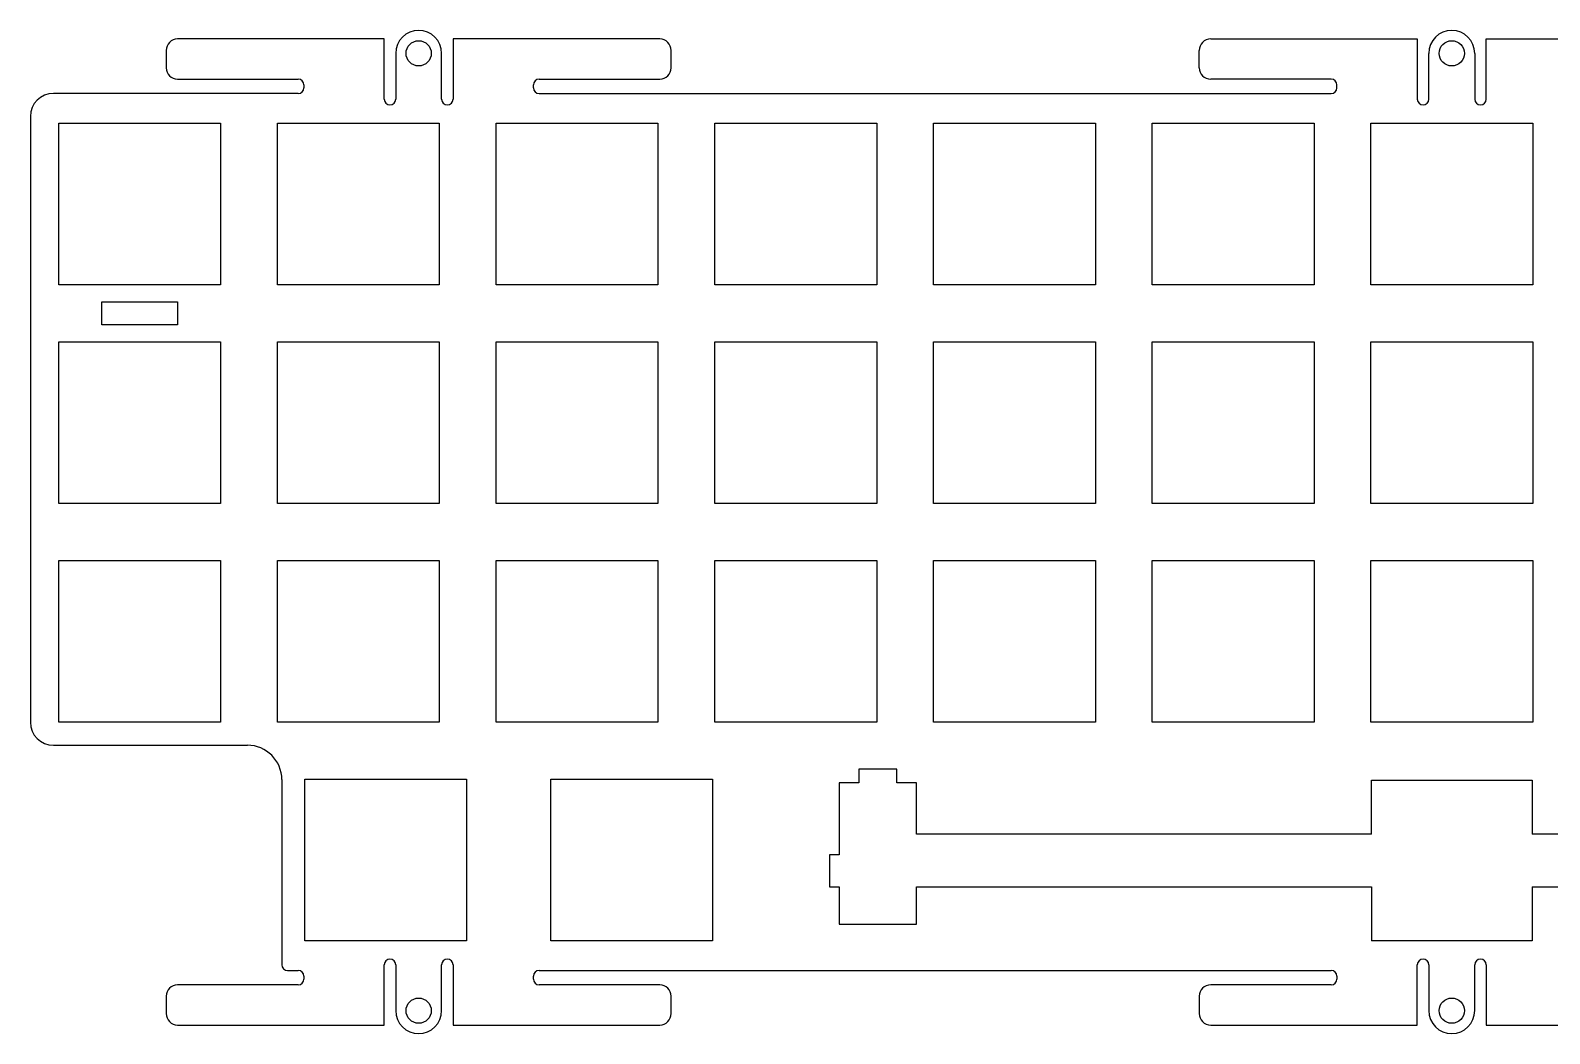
# Model space of a CAD drawing. Header units: millimetres. Extents: x 9 to 256, y 65 to 152.
# Drawn here: x 8.8 to 141.1, y 64.7 to 152.1 of the extents above; entities that cross this region are included whole.
import ezdxf

# ---------------------------------------------------------------- set-up
doc = ezdxf.new("R2010")
doc.units = ezdxf.units.MM
for name, color, linetype in [('Shape11951', 7, 'CONTINUOUS'), ('Shape11952', 7, 'CONTINUOUS'), ('Shape11954', 7, 'CONTINUOUS'), ('Shape11955', 7, 'CONTINUOUS'), ('Shape11957', 7, 'CONTINUOUS'), ('Shape11958', 7, 'CONTINUOUS'), ('Shape11959', 7, 'CONTINUOUS'), ('Shape11960', 7, 'CONTINUOUS'), ('Shape11961', 7, 'CONTINUOUS'), ('Shape11962', 7, 'CONTINUOUS'), ('Shape11963', 7, 'CONTINUOUS'), ('Shape11964', 7, 'CONTINUOUS'), ('Shape11965', 7, 'CONTINUOUS'), ('Shape11966', 7, 'CONTINUOUS'), ('Shape11967', 7, 'CONTINUOUS'), ('Shape11968', 7, 'CONTINUOUS'), ('Shape11969', 7, 'CONTINUOUS'), ('Shape11970', 7, 'CONTINUOUS'), ('Shape11971', 7, 'CONTINUOUS'), ('Shape11972', 7, 'CONTINUOUS'), ('Shape11973', 7, 'CONTINUOUS'), ('Shape11998', 7, 'CONTINUOUS'), ('Shape11999', 7, 'CONTINUOUS'), ('Shape12000', 7, 'CONTINUOUS'), ('Shape12001', 7, 'CONTINUOUS'), ('Shape12002', 7, 'CONTINUOUS'), ('Shape12003', 7, 'CONTINUOUS'), ('Shape12004', 7, 'CONTINUOUS'), ('Shape12005', 7, 'CONTINUOUS'), ('Shape12006', 7, 'CONTINUOUS'), ('Shape12007', 7, 'CONTINUOUS'), ('Shape12008', 7, 'CONTINUOUS'), ('Shape12009', 7, 'CONTINUOUS'), ('Shape12010', 7, 'CONTINUOUS'), ('Shape12011', 7, 'CONTINUOUS'), ('Shape12012', 7, 'CONTINUOUS'), ('Shape12013', 7, 'CONTINUOUS'), ('Shape12014', 7, 'CONTINUOUS'), ('Shape12049', 7, 'CONTINUOUS'), ('Shape12050', 7, 'CONTINUOUS'), ('Shape12051', 7, 'CONTINUOUS'), ('Shape12052', 7, 'CONTINUOUS'), ('Shape12053', 7, 'CONTINUOUS'), ('Shape12054', 7, 'CONTINUOUS'), ('Shape12055', 7, 'CONTINUOUS'), ('Shape12056', 7, 'CONTINUOUS'), ('Shape12057', 7, 'CONTINUOUS'), ('Shape12058', 7, 'CONTINUOUS'), ('Shape12059', 7, 'CONTINUOUS'), ('Shape12060', 7, 'CONTINUOUS'), ('Shape12061', 7, 'CONTINUOUS'), ('Shape12062', 7, 'CONTINUOUS'), ('Shape12063', 7, 'CONTINUOUS'), ('Shape12064', 7, 'CONTINUOUS'), ('Shape12065', 7, 'CONTINUOUS'), ('Shape12066', 7, 'CONTINUOUS'), ('Shape12067', 7, 'CONTINUOUS'), ('Shape12068', 7, 'CONTINUOUS'), ('Shape12069', 7, 'CONTINUOUS'), ('Shape12070', 7, 'CONTINUOUS'), ('Shape12071', 7, 'CONTINUOUS'), ('Shape12072', 7, 'CONTINUOUS'), ('Shape12073', 7, 'CONTINUOUS'), ('Shape12074', 7, 'CONTINUOUS'), ('Shape12088', 7, 'CONTINUOUS'), ('Shape12089', 7, 'CONTINUOUS'), ('Shape12090', 7, 'CONTINUOUS'), ('Shape12091', 7, 'CONTINUOUS'), ('Shape12092', 7, 'CONTINUOUS'), ('Shape12093', 7, 'CONTINUOUS'), ('Shape12094', 7, 'CONTINUOUS'), ('Shape12095', 7, 'CONTINUOUS'), ('Shape12096', 7, 'CONTINUOUS'), ('Shape12097', 7, 'CONTINUOUS'), ('Shape12098', 7, 'CONTINUOUS'), ('Shape12099', 7, 'CONTINUOUS'), ('Shape12100', 7, 'CONTINUOUS'), ('Shape12101', 7, 'CONTINUOUS'), ('Shape12102', 7, 'CONTINUOUS'), ('Shape12103', 7, 'CONTINUOUS'), ('Shape12104', 7, 'CONTINUOUS'), ('Shape12105', 7, 'CONTINUOUS'), ('Shape12106', 7, 'CONTINUOUS'), ('Shape12107', 7, 'CONTINUOUS'), ('Shape12108', 7, 'CONTINUOUS'), ('Shape12109', 7, 'CONTINUOUS'), ('Shape12110', 7, 'CONTINUOUS'), ('Shape12111', 7, 'CONTINUOUS'), ('Shape12112', 7, 'CONTINUOUS'), ('Shape12113', 7, 'CONTINUOUS'), ('Shape12114', 7, 'CONTINUOUS'), ('Shape12115', 7, 'CONTINUOUS'), ('Shape12116', 7, 'CONTINUOUS'), ('Shape12117', 7, 'CONTINUOUS'), ('Shape12118', 7, 'CONTINUOUS'), ('Shape12119', 7, 'CONTINUOUS'), ('Shape12120', 7, 'CONTINUOUS'), ('Shape12121', 7, 'CONTINUOUS'), ('Shape12122', 7, 'CONTINUOUS'), ('Shape12123', 7, 'CONTINUOUS'), ('Shape12124', 7, 'CONTINUOUS'), ('Shape12141', 7, 'CONTINUOUS'), ('Shape12142', 7, 'CONTINUOUS'), ('Shape12143', 7, 'CONTINUOUS'), ('Shape12144', 7, 'CONTINUOUS'), ('Shape12145', 7, 'CONTINUOUS'), ('Shape12146', 7, 'CONTINUOUS'), ('Shape12147', 7, 'CONTINUOUS'), ('Shape12148', 7, 'CONTINUOUS'), ('Shape12149', 7, 'CONTINUOUS'), ('Shape12150', 7, 'CONTINUOUS'), ('Shape12151', 7, 'CONTINUOUS'), ('Shape12152', 7, 'CONTINUOUS'), ('Shape12153', 7, 'CONTINUOUS'), ('Shape12154', 7, 'CONTINUOUS'), ('Shape12155', 7, 'CONTINUOUS'), ('Shape12156', 7, 'CONTINUOUS'), ('Shape12165', 7, 'CONTINUOUS'), ('Shape12166', 7, 'CONTINUOUS'), ('Shape12167', 7, 'CONTINUOUS'), ('Shape12168', 7, 'CONTINUOUS'), ('Shape12169', 7, 'CONTINUOUS'), ('Shape12170', 7, 'CONTINUOUS'), ('Shape12171', 7, 'CONTINUOUS'), ('Shape12172', 7, 'CONTINUOUS'), ('Shape12173', 7, 'CONTINUOUS'), ('Shape12174', 7, 'CONTINUOUS'), ('Shape12175', 7, 'CONTINUOUS'), ('Shape12176', 7, 'CONTINUOUS'), ('Shape12185', 7, 'CONTINUOUS'), ('Shape12186', 7, 'CONTINUOUS'), ('Shape12187', 7, 'CONTINUOUS'), ('Shape12188', 7, 'CONTINUOUS'), ('Shape12201', 7, 'CONTINUOUS'), ('Shape12202', 7, 'CONTINUOUS'), ('Shape12203', 7, 'CONTINUOUS'), ('Shape12204', 7, 'CONTINUOUS'), ('Shape12205', 7, 'CONTINUOUS'), ('Shape12206', 7, 'CONTINUOUS'), ('Shape12207', 7, 'CONTINUOUS'), ('Shape12208', 7, 'CONTINUOUS'), ('Shape12209', 7, 'CONTINUOUS'), ('Shape12210', 7, 'CONTINUOUS'), ('Shape12211', 7, 'CONTINUOUS'), ('Shape12212', 7, 'CONTINUOUS'), ('Shape12213', 7, 'CONTINUOUS'), ('Shape12214', 7, 'CONTINUOUS'), ('Shape12215', 7, 'CONTINUOUS'), ('Shape12216', 7, 'CONTINUOUS'), ('Shape12217', 7, 'CONTINUOUS'), ('Shape12219', 7, 'CONTINUOUS'), ('Shape12220', 7, 'CONTINUOUS'), ('Shape12221', 7, 'CONTINUOUS'), ('Shape12222', 7, 'CONTINUOUS'), ('Shape12223', 7, 'CONTINUOUS'), ('Shape12224', 7, 'CONTINUOUS'), ('Shape12225', 7, 'CONTINUOUS'), ('Shape12226', 7, 'CONTINUOUS'), ('Shape12227', 7, 'CONTINUOUS'), ('Shape12228', 7, 'CONTINUOUS'), ('Shape12229', 7, 'CONTINUOUS'), ('Shape12230', 7, 'CONTINUOUS'), ('Shape12231', 7, 'CONTINUOUS'), ('Shape12232', 7, 'CONTINUOUS'), ('Shape12233', 7, 'CONTINUOUS'), ('Shape12250', 7, 'CONTINUOUS'), ('Shape12251', 7, 'CONTINUOUS'), ('Shape12252', 7, 'CONTINUOUS'), ('Shape12253', 7, 'CONTINUOUS'), ('Shape12254', 7, 'CONTINUOUS'), ('Shape12255', 7, 'CONTINUOUS'), ('Shape12256', 7, 'CONTINUOUS'), ('Shape12257', 7, 'CONTINUOUS'), ('Shape12258', 7, 'CONTINUOUS'), ('Shape12259', 7, 'CONTINUOUS'), ('Shape12260', 7, 'CONTINUOUS'), ('Shape12261', 7, 'CONTINUOUS'), ('Shape12262', 7, 'CONTINUOUS'), ('Shape12263', 7, 'CONTINUOUS'), ('Shape12264', 7, 'CONTINUOUS'), ('Shape12265', 7, 'CONTINUOUS'), ('Shape12274', 7, 'CONTINUOUS'), ('Shape12275', 7, 'CONTINUOUS'), ('Shape12276', 7, 'CONTINUOUS'), ('Shape12277', 7, 'CONTINUOUS'), ('Shape12278', 7, 'CONTINUOUS'), ('Shape12279', 7, 'CONTINUOUS'), ('Shape12280', 7, 'CONTINUOUS'), ('Shape12281', 7, 'CONTINUOUS'), ('Shape12282', 7, 'CONTINUOUS'), ('Shape12283', 7, 'CONTINUOUS'), ('Shape12284', 7, 'CONTINUOUS'), ('Shape12285', 7, 'CONTINUOUS'), ('Shape12302', 7, 'CONTINUOUS'), ('Shape12303', 7, 'CONTINUOUS'), ('Shape12304', 7, 'CONTINUOUS'), ('Shape12305', 7, 'CONTINUOUS'), ('Shape12306', 7, 'CONTINUOUS'), ('Shape12307', 7, 'CONTINUOUS'), ('Shape12308', 7, 'CONTINUOUS'), ('Shape12309', 7, 'CONTINUOUS'), ('Shape12310', 7, 'CONTINUOUS'), ('Shape12311', 7, 'CONTINUOUS'), ('Shape12312', 7, 'CONTINUOUS'), ('Shape12313', 7, 'CONTINUOUS'), ('Shape12314', 7, 'CONTINUOUS'), ('Shape12315', 7, 'CONTINUOUS'), ('Shape12316', 7, 'CONTINUOUS'), ('Shape12317', 7, 'CONTINUOUS'), ('Shape12326', 7, 'CONTINUOUS'), ('Shape12327', 7, 'CONTINUOUS'), ('Shape12328', 7, 'CONTINUOUS'), ('Shape12329', 7, 'CONTINUOUS')]:
    doc.layers.add(name, color=color, linetype=linetype)

msp = doc.modelspace()

# ---------------------------------------------------------------- linework, layer by layer
at = {"layer": 'Shape11951'}
msp.add_circle((42.5834, 150.069), 1.1, dxfattribs=at)
at = {"layer": 'Shape11952'}
msp.add_circle((132.583, 150.069), 1.1, dxfattribs=at)
at = {"layer": 'Shape11954'}
msp.add_circle((42.5834, 66.6705), 1.1, dxfattribs=at)
at = {"layer": 'Shape11955'}
msp.add_circle((132.583, 66.6705), 1.1, dxfattribs=at)
at = {"layer": 'Shape11957'}
msp.add_line((53.0834, 70.1696), (122.083, 70.1696), dxfattribs=at)
at = {"layer": 'Shape11958'}
msp.add_arc((122.083, 69.6696), 0.5, 0, 90, dxfattribs=at)
at = {"layer": 'Shape11959'}
msp.add_line((122.583, 69.6696), (122.583, 69.4205), dxfattribs=at)
at = {"layer": 'Shape11960'}
msp.add_arc((122.083, 69.4205), 0.5, -90, 0, dxfattribs=at)
at = {"layer": 'Shape11961'}
msp.add_line((122.083, 68.9205), (111.583, 68.9205), dxfattribs=at)
at = {"layer": 'Shape11962'}
msp.add_arc((111.583, 67.9205), 1, 90, 180, dxfattribs=at)
at = {"layer": 'Shape11963'}
msp.add_line((110.583, 67.9205), (110.583, 66.4205), dxfattribs=at)
at = {"layer": 'Shape11964'}
msp.add_arc((111.583, 66.4205), 1, 180, -90, dxfattribs=at)
at = {"layer": 'Shape11965'}
msp.add_line((111.583, 65.4205), (129.583, 65.4205), dxfattribs=at)
at = {"layer": 'Shape11966'}
msp.add_line((129.583, 65.4205), (129.583, 70.6705), dxfattribs=at)
at = {"layer": 'Shape11967'}
msp.add_arc((130.083, 70.6705), 0.5, 0, 180, dxfattribs=at)
at = {"layer": 'Shape11968'}
msp.add_line((130.583, 70.6705), (130.583, 66.6705), dxfattribs=at)
at = {"layer": 'Shape11969'}
msp.add_arc((132.583, 66.6705), 2, 180, 0, dxfattribs=at)
at = {"layer": 'Shape11970'}
msp.add_line((134.583, 66.6705), (134.583, 70.6705), dxfattribs=at)
at = {"layer": 'Shape11971'}
msp.add_arc((135.083, 70.6705), 0.5, 0, 180, dxfattribs=at)
at = {"layer": 'Shape11972'}
msp.add_line((135.583, 70.6705), (135.583, 65.4205), dxfattribs=at)
at = {"layer": 'Shape11973'}
msp.add_line((135.583, 65.4205), (153.583, 65.4205), dxfattribs=at)
at = {"layer": 'Shape11998'}
msp.add_line((53.0834, 146.57), (122.083, 146.57), dxfattribs=at)
at = {"layer": 'Shape11999'}
msp.add_arc((122.083, 147.07), 0.5, -90, 0, dxfattribs=at)
at = {"layer": 'Shape12000'}
msp.add_line((122.583, 147.07), (122.583, 147.319), dxfattribs=at)
at = {"layer": 'Shape12001'}
msp.add_arc((122.083, 147.319), 0.5, 0, 90, dxfattribs=at)
at = {"layer": 'Shape12002'}
msp.add_line((122.083, 147.819), (111.583, 147.819), dxfattribs=at)
at = {"layer": 'Shape12003'}
msp.add_arc((111.583, 148.819), 1, 180, -90, dxfattribs=at)
at = {"layer": 'Shape12004'}
msp.add_line((110.583, 148.819), (110.583, 150.319), dxfattribs=at)
at = {"layer": 'Shape12005'}
msp.add_arc((111.583, 150.319), 1, 90, 180, dxfattribs=at)
at = {"layer": 'Shape12006'}
msp.add_line((111.583, 151.319), (129.583, 151.319), dxfattribs=at)
at = {"layer": 'Shape12007'}
msp.add_line((129.583, 151.319), (129.583, 146.069), dxfattribs=at)
at = {"layer": 'Shape12008'}
msp.add_arc((130.083, 146.069), 0.5, 180, 0, dxfattribs=at)
at = {"layer": 'Shape12009'}
msp.add_line((130.583, 146.069), (130.583, 150.069), dxfattribs=at)
at = {"layer": 'Shape12010'}
msp.add_arc((132.583, 150.069), 2, 0, 180, dxfattribs=at)
at = {"layer": 'Shape12011'}
msp.add_line((134.583, 150.069), (134.583, 146.069), dxfattribs=at)
at = {"layer": 'Shape12012'}
msp.add_arc((135.083, 146.069), 0.5, 180, 0, dxfattribs=at)
at = {"layer": 'Shape12013'}
msp.add_line((135.583, 146.069), (135.583, 151.319), dxfattribs=at)
at = {"layer": 'Shape12014'}
msp.add_line((135.583, 151.319), (153.583, 151.319), dxfattribs=at)
at = {"layer": 'Shape12049'}
msp.add_arc((53.0834, 147.07), 0.5, 180, -90, dxfattribs=at)
at = {"layer": 'Shape12050'}
msp.add_line((52.5834, 147.07), (52.5834, 147.319), dxfattribs=at)
at = {"layer": 'Shape12051'}
msp.add_arc((53.0834, 147.319), 0.5, 90, 180, dxfattribs=at)
at = {"layer": 'Shape12052'}
msp.add_line((53.0834, 147.819), (63.5834, 147.819), dxfattribs=at)
at = {"layer": 'Shape12053'}
msp.add_arc((63.5834, 148.819), 1, -90, 0, dxfattribs=at)
at = {"layer": 'Shape12054'}
msp.add_line((64.5834, 148.819), (64.5834, 150.319), dxfattribs=at)
at = {"layer": 'Shape12055'}
msp.add_arc((63.5834, 150.319), 1, 0, 90, dxfattribs=at)
at = {"layer": 'Shape12056'}
msp.add_line((63.5834, 151.319), (45.5834, 151.319), dxfattribs=at)
at = {"layer": 'Shape12057'}
msp.add_line((45.5834, 151.319), (45.5834, 146.069), dxfattribs=at)
at = {"layer": 'Shape12058'}
msp.add_arc((45.0834, 146.069), 0.5, 180, 0, dxfattribs=at)
at = {"layer": 'Shape12059'}
msp.add_line((44.5834, 146.069), (44.5834, 150.069), dxfattribs=at)
at = {"layer": 'Shape12060'}
msp.add_arc((42.5834, 150.069), 2, 0, 180, dxfattribs=at)
at = {"layer": 'Shape12061'}
msp.add_line((40.5834, 150.069), (40.5834, 146.069), dxfattribs=at)
at = {"layer": 'Shape12062'}
msp.add_arc((40.0834, 146.069), 0.5, 180, 0, dxfattribs=at)
at = {"layer": 'Shape12063'}
msp.add_line((39.5834, 146.069), (39.5834, 151.319), dxfattribs=at)
at = {"layer": 'Shape12064'}
msp.add_line((39.5834, 151.319), (21.5834, 151.319), dxfattribs=at)
at = {"layer": 'Shape12065'}
msp.add_arc((21.5834, 150.319), 1, 90, 180, dxfattribs=at)
at = {"layer": 'Shape12066'}
msp.add_line((20.5834, 150.319), (20.5834, 148.819), dxfattribs=at)
at = {"layer": 'Shape12067'}
msp.add_arc((21.5834, 148.819), 1, 180, -90, dxfattribs=at)
at = {"layer": 'Shape12068'}
msp.add_line((21.5834, 147.819), (32.0834, 147.819), dxfattribs=at)
at = {"layer": 'Shape12069'}
msp.add_arc((32.0834, 147.319), 0.5, 0, 90, dxfattribs=at)
at = {"layer": 'Shape12070'}
msp.add_line((32.5834, 147.319), (32.5834, 147.07), dxfattribs=at)
at = {"layer": 'Shape12071'}
msp.add_arc((32.0834, 147.07), 0.5, -90, 0, dxfattribs=at)
at = {"layer": 'Shape12072'}
msp.add_line((32.0834, 146.57), (10.7584, 146.57), dxfattribs=at)
at = {"layer": 'Shape12073'}
msp.add_arc((10.7584, 144.57), 2, 90, 180, dxfattribs=at)
at = {"layer": 'Shape12074'}
msp.add_line((8.7584, 144.57), (8.7584, 91.7946), dxfattribs=at)
at = {"layer": 'Shape12088'}
msp.add_arc((10.7584, 91.7946), 2, 180, -90, dxfattribs=at)
at = {"layer": 'Shape12089'}
msp.add_line((10.7584, 89.7946), (27.6647, 89.7946), dxfattribs=at)
at = {"layer": 'Shape12090'}
msp.add_arc((27.6647, 86.7946), 3, 0, 90, dxfattribs=at)
at = {"layer": 'Shape12091'}
msp.add_line((30.6647, 86.7946), (30.6647, 70.6696), dxfattribs=at)
at = {"layer": 'Shape12092'}
msp.add_arc((31.1647, 70.6696), 0.5, -180, -90, dxfattribs=at)
at = {"layer": 'Shape12093'}
msp.add_line((31.1647, 70.1696), (32.0834, 70.1696), dxfattribs=at)
at = {"layer": 'Shape12094'}
msp.add_arc((32.0834, 69.6696), 0.5, 0, 90, dxfattribs=at)
at = {"layer": 'Shape12095'}
msp.add_line((32.5834, 69.6696), (32.5834, 69.4205), dxfattribs=at)
at = {"layer": 'Shape12096'}
msp.add_arc((32.0834, 69.4205), 0.5, -90, 0, dxfattribs=at)
at = {"layer": 'Shape12097'}
msp.add_line((32.0834, 68.9205), (21.5834, 68.9205), dxfattribs=at)
at = {"layer": 'Shape12098'}
msp.add_arc((21.5834, 67.9205), 1, 90, 180, dxfattribs=at)
at = {"layer": 'Shape12099'}
msp.add_line((20.5834, 67.9205), (20.5834, 66.4205), dxfattribs=at)
at = {"layer": 'Shape12100'}
msp.add_arc((21.5834, 66.4205), 1, 180, -90, dxfattribs=at)
at = {"layer": 'Shape12101'}
msp.add_line((21.5834, 65.4205), (39.5834, 65.4205), dxfattribs=at)
at = {"layer": 'Shape12102'}
msp.add_line((39.5834, 65.4205), (39.5834, 70.6705), dxfattribs=at)
at = {"layer": 'Shape12103'}
msp.add_arc((40.0834, 70.6705), 0.5, 0, 180, dxfattribs=at)
at = {"layer": 'Shape12104'}
msp.add_line((40.5834, 70.6705), (40.5834, 66.6705), dxfattribs=at)
at = {"layer": 'Shape12105'}
msp.add_arc((42.5834, 66.6705), 2, 180, 0, dxfattribs=at)
at = {"layer": 'Shape12106'}
msp.add_line((44.5834, 66.6705), (44.5834, 70.6705), dxfattribs=at)
at = {"layer": 'Shape12107'}
msp.add_arc((45.0834, 70.6705), 0.5, 0, 180, dxfattribs=at)
at = {"layer": 'Shape12108'}
msp.add_line((45.5834, 70.6705), (45.5834, 65.4205), dxfattribs=at)
at = {"layer": 'Shape12109'}
msp.add_line((45.5834, 65.4205), (63.5834, 65.4205), dxfattribs=at)
at = {"layer": 'Shape12110'}
msp.add_arc((63.5834, 66.4205), 1, -90, 0, dxfattribs=at)
at = {"layer": 'Shape12111'}
msp.add_line((64.5834, 66.4205), (64.5834, 67.9205), dxfattribs=at)
at = {"layer": 'Shape12112'}
msp.add_arc((63.5834, 67.9205), 1, 0, 90, dxfattribs=at)
at = {"layer": 'Shape12113'}
msp.add_line((63.5834, 68.9205), (53.0834, 68.9205), dxfattribs=at)
at = {"layer": 'Shape12114'}
msp.add_arc((53.0834, 69.4205), 0.5, 180, -90, dxfattribs=at)
at = {"layer": 'Shape12115'}
msp.add_line((52.5834, 69.4205), (52.5834, 69.6696), dxfattribs=at)
at = {"layer": 'Shape12116'}
msp.add_arc((53.0834, 69.6696), 0.5, 90, 180, dxfattribs=at)
at = {"layer": 'Shape12117'}
msp.add_line((30.2834, 129.895), (30.2834, 143.995), dxfattribs=at)
at = {"layer": 'Shape12118'}
msp.add_line((30.2834, 143.995), (44.3834, 143.995), dxfattribs=at)
at = {"layer": 'Shape12119'}
msp.add_line((44.3834, 143.995), (44.3834, 129.895), dxfattribs=at)
at = {"layer": 'Shape12120'}
msp.add_line((44.3834, 129.895), (30.2834, 129.895), dxfattribs=at)
at = {"layer": 'Shape12121'}
msp.add_line((139.633, 143.995), (139.633, 129.895), dxfattribs=at)
at = {"layer": 'Shape12122'}
msp.add_line((139.633, 129.895), (125.533, 129.895), dxfattribs=at)
at = {"layer": 'Shape12123'}
msp.add_line((125.533, 129.895), (125.533, 143.995), dxfattribs=at)
at = {"layer": 'Shape12124'}
msp.add_line((125.533, 143.995), (139.633, 143.995), dxfattribs=at)
at = {"layer": 'Shape12141'}
msp.add_line((68.3834, 129.895), (68.3834, 143.995), dxfattribs=at)
at = {"layer": 'Shape12142'}
msp.add_line((68.3834, 143.995), (82.4834, 143.995), dxfattribs=at)
at = {"layer": 'Shape12143'}
msp.add_line((82.4834, 143.995), (82.4834, 129.895), dxfattribs=at)
at = {"layer": 'Shape12144'}
msp.add_line((82.4834, 129.895), (68.3834, 129.895), dxfattribs=at)
at = {"layer": 'Shape12145'}
msp.add_line((120.583, 129.895), (106.483, 129.895), dxfattribs=at)
at = {"layer": 'Shape12146'}
msp.add_line((106.483, 129.895), (106.483, 143.995), dxfattribs=at)
at = {"layer": 'Shape12147'}
msp.add_line((106.483, 143.995), (120.583, 143.995), dxfattribs=at)
at = {"layer": 'Shape12148'}
msp.add_line((120.583, 143.995), (120.583, 129.895), dxfattribs=at)
at = {"layer": 'Shape12149'}
msp.add_line((63.4334, 143.995), (63.4334, 129.895), dxfattribs=at)
at = {"layer": 'Shape12150'}
msp.add_line((63.4334, 129.895), (49.3334, 129.895), dxfattribs=at)
at = {"layer": 'Shape12151'}
msp.add_line((49.3334, 129.895), (49.3334, 143.995), dxfattribs=at)
at = {"layer": 'Shape12152'}
msp.add_line((49.3334, 143.995), (63.4334, 143.995), dxfattribs=at)
at = {"layer": 'Shape12153'}
msp.add_line((101.533, 143.995), (101.533, 129.895), dxfattribs=at)
at = {"layer": 'Shape12154'}
msp.add_line((101.533, 129.895), (87.4334, 129.895), dxfattribs=at)
at = {"layer": 'Shape12155'}
msp.add_line((87.4334, 129.895), (87.4334, 143.995), dxfattribs=at)
at = {"layer": 'Shape12156'}
msp.add_line((87.4334, 143.995), (101.533, 143.995), dxfattribs=at)
at = {"layer": 'Shape12165'}
msp.add_line((25.3334, 129.895), (11.2334, 129.895), dxfattribs=at)
at = {"layer": 'Shape12166'}
msp.add_line((11.2334, 129.895), (11.2334, 143.995), dxfattribs=at)
at = {"layer": 'Shape12167'}
msp.add_line((11.2334, 143.995), (25.3334, 143.995), dxfattribs=at)
at = {"layer": 'Shape12168'}
msp.add_line((25.3334, 143.995), (25.3334, 129.895), dxfattribs=at)
at = {"layer": 'Shape12169'}
msp.add_line((21.5713, 128.42), (21.5713, 126.42), dxfattribs=at)
at = {"layer": 'Shape12170'}
msp.add_line((21.5713, 126.42), (14.9954, 126.42), dxfattribs=at)
at = {"layer": 'Shape12171'}
msp.add_line((14.9954, 126.42), (14.9954, 128.42), dxfattribs=at)
at = {"layer": 'Shape12172'}
msp.add_line((14.9954, 128.42), (21.5713, 128.42), dxfattribs=at)
at = {"layer": 'Shape12173'}
msp.add_line((32.6647, 72.7446), (32.6647, 86.8446), dxfattribs=at)
at = {"layer": 'Shape12174'}
msp.add_line((32.6647, 86.8446), (46.7646, 86.8446), dxfattribs=at)
at = {"layer": 'Shape12175'}
msp.add_line((46.7646, 86.8446), (46.7646, 72.7446), dxfattribs=at)
at = {"layer": 'Shape12176'}
msp.add_line((46.7646, 72.7446), (32.6647, 72.7446), dxfattribs=at)
at = {"layer": 'Shape12185'}
msp.add_line((68.1959, 86.8446), (68.1959, 72.7446), dxfattribs=at)
at = {"layer": 'Shape12186'}
msp.add_line((68.1959, 72.7446), (54.0959, 72.7446), dxfattribs=at)
at = {"layer": 'Shape12187'}
msp.add_line((54.0959, 72.7446), (54.0959, 86.8446), dxfattribs=at)
at = {"layer": 'Shape12188'}
msp.add_line((54.0959, 86.8446), (68.1959, 86.8446), dxfattribs=at)
at = {"layer": 'Shape12201'}
msp.add_line((179.208, 82.0456), (139.583, 82.0456), dxfattribs=at)
at = {"layer": 'Shape12202'}
msp.add_line((125.583, 82.0456), (85.9566, 82.0456), dxfattribs=at)
at = {"layer": 'Shape12203'}
msp.add_line((85.9566, 82.0456), (85.9566, 86.5159), dxfattribs=at)
at = {"layer": 'Shape12204'}
msp.add_line((85.9566, 86.5159), (84.2311, 86.5159), dxfattribs=at)
at = {"layer": 'Shape12205'}
msp.add_line((84.2311, 86.5159), (84.2311, 87.7162), dxfattribs=at)
at = {"layer": 'Shape12206'}
msp.add_line((84.2311, 87.7162), (80.9305, 87.7162), dxfattribs=at)
at = {"layer": 'Shape12207'}
msp.add_line((80.9305, 87.7162), (80.9305, 86.5159), dxfattribs=at)
at = {"layer": 'Shape12208'}
msp.add_line((80.9305, 86.5159), (79.2069, 86.5159), dxfattribs=at)
at = {"layer": 'Shape12209'}
msp.add_line((79.2069, 86.5159), (79.2069, 80.2458), dxfattribs=at)
at = {"layer": 'Shape12210'}
msp.add_line((79.2069, 80.2458), (78.3814, 80.2458), dxfattribs=at)
at = {"layer": 'Shape12211'}
msp.add_line((78.3814, 80.2458), (78.3814, 77.4457), dxfattribs=at)
at = {"layer": 'Shape12212'}
msp.add_line((78.3814, 77.4457), (79.2069, 77.4457), dxfattribs=at)
at = {"layer": 'Shape12213'}
msp.add_line((79.2069, 77.4457), (79.2069, 74.2156), dxfattribs=at)
at = {"layer": 'Shape12214'}
msp.add_line((79.2069, 74.2156), (85.9566, 74.2156), dxfattribs=at)
at = {"layer": 'Shape12215'}
msp.add_line((85.9566, 74.2156), (85.9566, 77.4457), dxfattribs=at)
at = {"layer": 'Shape12216'}
msp.add_line((85.9566, 77.4457), (125.583, 77.4456), dxfattribs=at)
at = {"layer": 'Shape12217'}
msp.add_line((139.583, 77.4456), (179.208, 77.4457), dxfattribs=at)
at = {"layer": 'Shape12219'}
msp.add_line((125.583, 82.0456), (125.583, 86.7461), dxfattribs=at)
at = {"layer": 'Shape12220'}
msp.add_line((125.583, 86.7461), (139.583, 86.746), dxfattribs=at)
at = {"layer": 'Shape12221'}
msp.add_line((139.583, 86.746), (139.583, 82.0456), dxfattribs=at)
at = {"layer": 'Shape12222'}
msp.add_line((139.583, 77.4456), (139.583, 77.4456), dxfattribs=at)
at = {"layer": 'Shape12223'}
msp.add_line((139.583, 72.7446), (125.583, 72.7446), dxfattribs=at)
at = {"layer": 'Shape12224'}
msp.add_line((139.583, 77.4456), (139.583, 72.7446), dxfattribs=at)
at = {"layer": 'Shape12225'}
msp.add_line((125.583, 77.4456), (125.583, 72.7446), dxfattribs=at)
at = {"layer": 'Shape12226'}
msp.add_line((30.2834, 110.845), (30.2834, 124.945), dxfattribs=at)
at = {"layer": 'Shape12227'}
msp.add_line((30.2834, 124.945), (44.3834, 124.945), dxfattribs=at)
at = {"layer": 'Shape12228'}
msp.add_line((44.3834, 124.945), (44.3834, 110.845), dxfattribs=at)
at = {"layer": 'Shape12229'}
msp.add_line((44.3834, 110.845), (30.2834, 110.845), dxfattribs=at)
at = {"layer": 'Shape12230'}
msp.add_line((139.633, 124.945), (139.633, 110.845), dxfattribs=at)
at = {"layer": 'Shape12231'}
msp.add_line((139.633, 110.845), (125.533, 110.845), dxfattribs=at)
at = {"layer": 'Shape12232'}
msp.add_line((125.533, 110.845), (125.533, 124.945), dxfattribs=at)
at = {"layer": 'Shape12233'}
msp.add_line((125.533, 124.945), (139.633, 124.945), dxfattribs=at)
at = {"layer": 'Shape12250'}
msp.add_line((68.3834, 110.845), (68.3834, 124.945), dxfattribs=at)
at = {"layer": 'Shape12251'}
msp.add_line((68.3834, 124.945), (82.4834, 124.945), dxfattribs=at)
at = {"layer": 'Shape12252'}
msp.add_line((82.4834, 124.945), (82.4834, 110.845), dxfattribs=at)
at = {"layer": 'Shape12253'}
msp.add_line((82.4834, 110.845), (68.3834, 110.845), dxfattribs=at)
at = {"layer": 'Shape12254'}
msp.add_line((120.583, 110.845), (106.483, 110.845), dxfattribs=at)
at = {"layer": 'Shape12255'}
msp.add_line((106.483, 110.845), (106.483, 124.945), dxfattribs=at)
at = {"layer": 'Shape12256'}
msp.add_line((106.483, 124.945), (120.583, 124.945), dxfattribs=at)
at = {"layer": 'Shape12257'}
msp.add_line((120.583, 124.945), (120.583, 110.845), dxfattribs=at)
at = {"layer": 'Shape12258'}
msp.add_line((63.4334, 124.945), (63.4334, 110.845), dxfattribs=at)
at = {"layer": 'Shape12259'}
msp.add_line((63.4334, 110.845), (49.3334, 110.845), dxfattribs=at)
at = {"layer": 'Shape12260'}
msp.add_line((49.3334, 110.845), (49.3334, 124.945), dxfattribs=at)
at = {"layer": 'Shape12261'}
msp.add_line((49.3334, 124.945), (63.4334, 124.945), dxfattribs=at)
at = {"layer": 'Shape12262'}
msp.add_line((101.533, 124.945), (101.533, 110.845), dxfattribs=at)
at = {"layer": 'Shape12263'}
msp.add_line((101.533, 110.845), (87.4334, 110.845), dxfattribs=at)
at = {"layer": 'Shape12264'}
msp.add_line((87.4334, 110.845), (87.4334, 124.945), dxfattribs=at)
at = {"layer": 'Shape12265'}
msp.add_line((87.4334, 124.945), (101.533, 124.945), dxfattribs=at)
at = {"layer": 'Shape12274'}
msp.add_line((25.3334, 110.845), (11.2334, 110.845), dxfattribs=at)
at = {"layer": 'Shape12275'}
msp.add_line((11.2334, 110.845), (11.2334, 124.945), dxfattribs=at)
at = {"layer": 'Shape12276'}
msp.add_line((11.2334, 124.945), (25.3334, 124.945), dxfattribs=at)
at = {"layer": 'Shape12277'}
msp.add_line((25.3334, 124.945), (25.3334, 110.845), dxfattribs=at)
at = {"layer": 'Shape12278'}
msp.add_line((30.2834, 91.7946), (30.2834, 105.895), dxfattribs=at)
at = {"layer": 'Shape12279'}
msp.add_line((30.2834, 105.895), (44.3834, 105.895), dxfattribs=at)
at = {"layer": 'Shape12280'}
msp.add_line((44.3834, 105.895), (44.3834, 91.7946), dxfattribs=at)
at = {"layer": 'Shape12281'}
msp.add_line((44.3834, 91.7946), (30.2834, 91.7946), dxfattribs=at)
at = {"layer": 'Shape12282'}
msp.add_line((139.633, 105.895), (139.633, 91.7946), dxfattribs=at)
at = {"layer": 'Shape12283'}
msp.add_line((139.633, 91.7946), (125.533, 91.7946), dxfattribs=at)
at = {"layer": 'Shape12284'}
msp.add_line((125.533, 91.7946), (125.533, 105.895), dxfattribs=at)
at = {"layer": 'Shape12285'}
msp.add_line((125.533, 105.895), (139.633, 105.895), dxfattribs=at)
at = {"layer": 'Shape12302'}
msp.add_line((68.3834, 91.7946), (68.3834, 105.895), dxfattribs=at)
at = {"layer": 'Shape12303'}
msp.add_line((68.3834, 105.895), (82.4834, 105.895), dxfattribs=at)
at = {"layer": 'Shape12304'}
msp.add_line((82.4834, 105.895), (82.4834, 91.7946), dxfattribs=at)
at = {"layer": 'Shape12305'}
msp.add_line((82.4834, 91.7946), (68.3834, 91.7946), dxfattribs=at)
at = {"layer": 'Shape12306'}
msp.add_line((120.583, 91.7946), (106.483, 91.7946), dxfattribs=at)
at = {"layer": 'Shape12307'}
msp.add_line((106.483, 91.7946), (106.483, 105.895), dxfattribs=at)
at = {"layer": 'Shape12308'}
msp.add_line((106.483, 105.895), (120.583, 105.895), dxfattribs=at)
at = {"layer": 'Shape12309'}
msp.add_line((120.583, 105.895), (120.583, 91.7946), dxfattribs=at)
at = {"layer": 'Shape12310'}
msp.add_line((63.4334, 105.895), (63.4334, 91.7946), dxfattribs=at)
at = {"layer": 'Shape12311'}
msp.add_line((63.4334, 91.7946), (49.3334, 91.7946), dxfattribs=at)
at = {"layer": 'Shape12312'}
msp.add_line((49.3334, 91.7946), (49.3334, 105.895), dxfattribs=at)
at = {"layer": 'Shape12313'}
msp.add_line((49.3334, 105.895), (63.4334, 105.895), dxfattribs=at)
at = {"layer": 'Shape12314'}
msp.add_line((101.533, 105.895), (101.533, 91.7946), dxfattribs=at)
at = {"layer": 'Shape12315'}
msp.add_line((101.533, 91.7946), (87.4334, 91.7946), dxfattribs=at)
at = {"layer": 'Shape12316'}
msp.add_line((87.4334, 91.7946), (87.4334, 105.895), dxfattribs=at)
at = {"layer": 'Shape12317'}
msp.add_line((87.4334, 105.895), (101.533, 105.895), dxfattribs=at)
at = {"layer": 'Shape12326'}
msp.add_line((25.3334, 91.7946), (11.2334, 91.7946), dxfattribs=at)
at = {"layer": 'Shape12327'}
msp.add_line((11.2334, 91.7946), (11.2334, 105.895), dxfattribs=at)
at = {"layer": 'Shape12328'}
msp.add_line((11.2334, 105.895), (25.3334, 105.895), dxfattribs=at)
at = {"layer": 'Shape12329'}
msp.add_line((25.3334, 105.895), (25.3334, 91.7946), dxfattribs=at)

doc.saveas('drawing.dxf')
